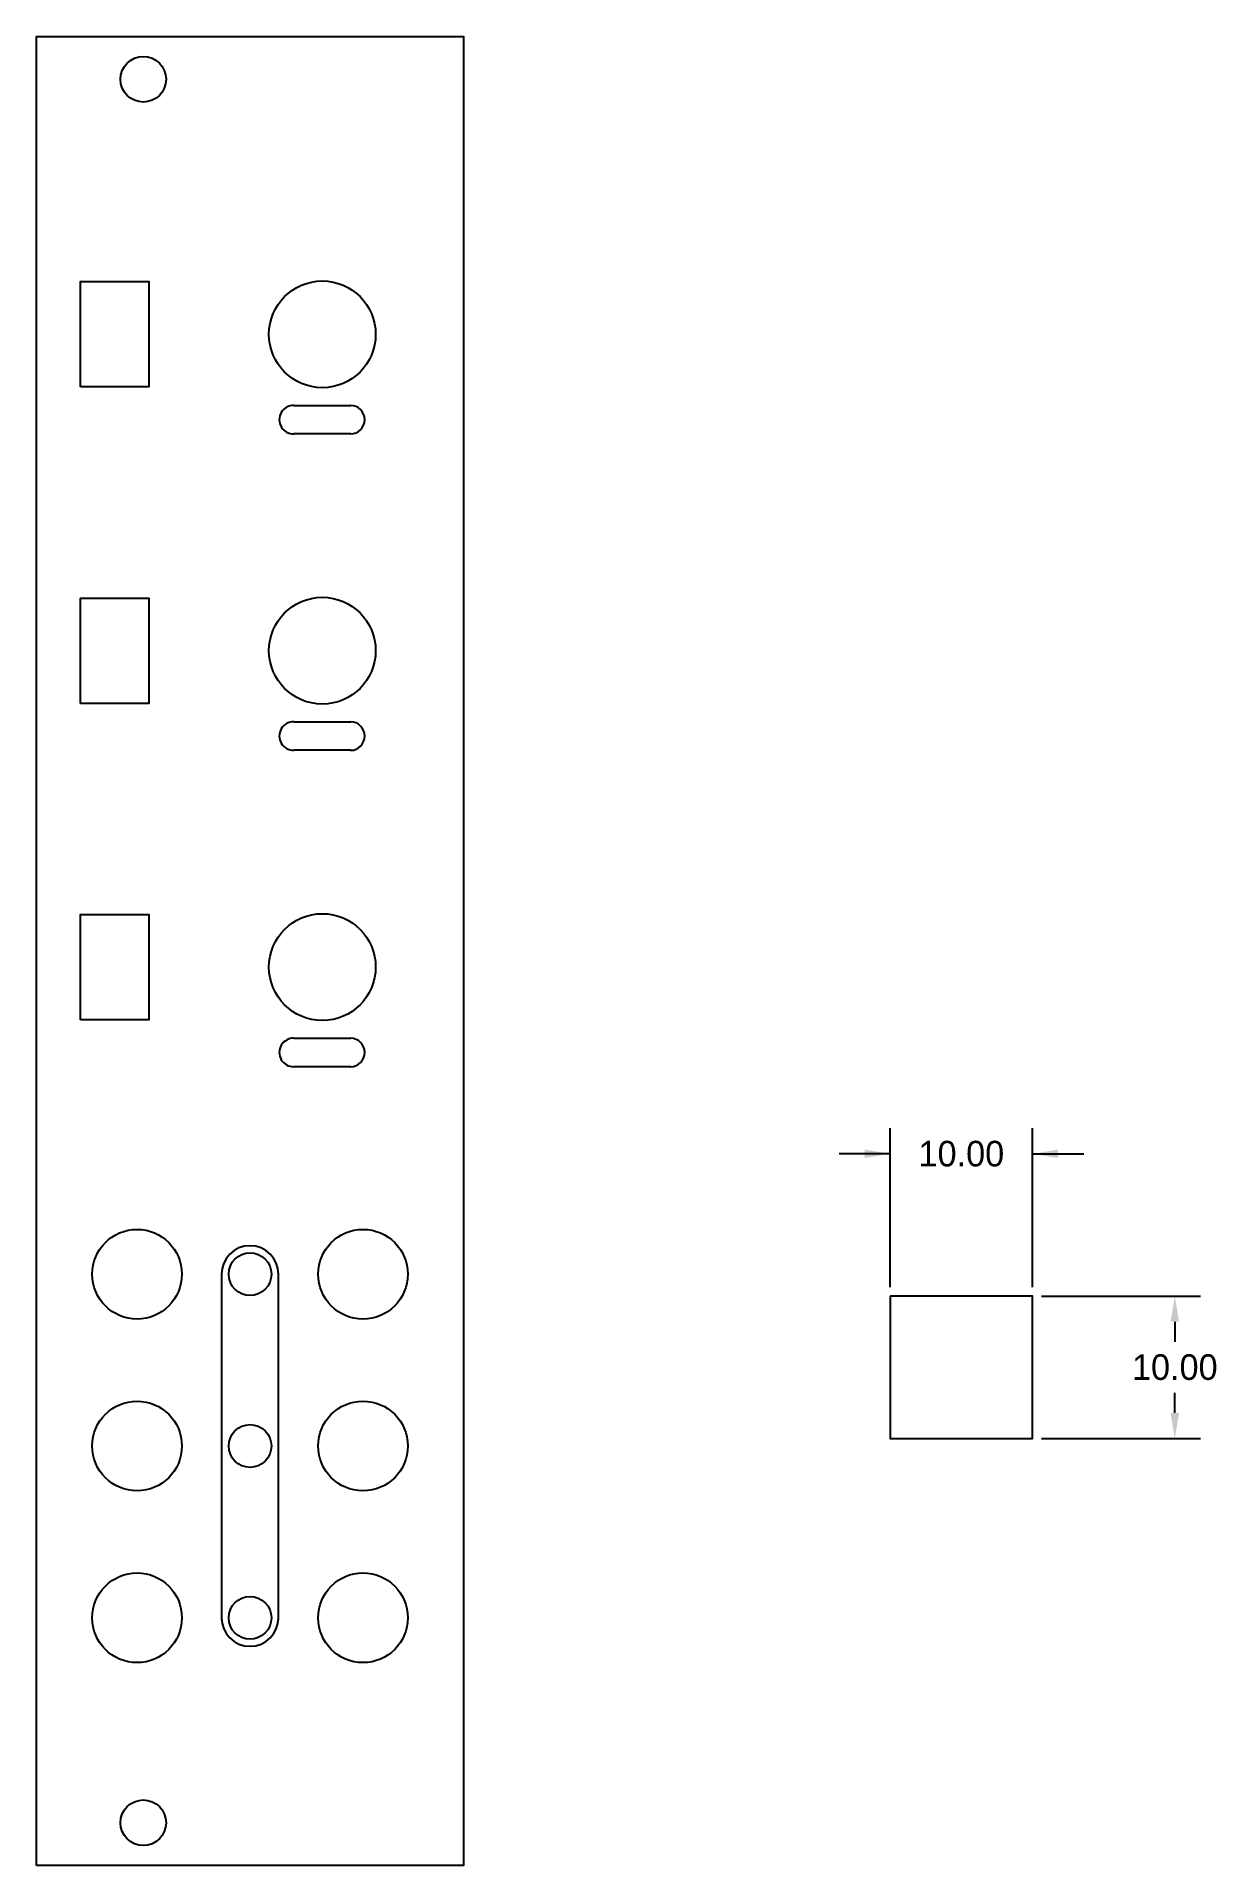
# Model space of a CAD drawing. Header units: millimetres. Extents: x 0 to 83, y 0 to 128.
import ezdxf

# ---------------------------------------------------------------- set-up
doc = ezdxf.new("R2010")
doc.units = ezdxf.units.MM
doc.header["$MEASUREMENT"] = 0
doc.layers.add('Panel', color=7, linetype='Continuous')
doc.layers.add('ScaleHelp', color=3, linetype='Continuous')
doc.layers.add('UsinageArriere', color=2, linetype='Continuous', plot=False)
doc.dimstyles.get("Standard").update_dxf_attribs({"dimscale": 10, "dimtxt": 0.18, "dimasz": 0.18, "dimexe": 0.18, "dimexo": 0.0625, "dimgap": 0.09, "dimtad": 0, "dimtih": 1, "dimtoh": 1, "dimzin": 0, "dimdsep": 46, "dimtxsty": 'Standard', "dimcen": -0.09, "dimadec": 0, "dimazin": 0, "dimtfac": 1, "dimtdec": 4, "dimtofl": 0, "dimtmove": 0, "dimatfit": 3, "dimfxl": 1, "dimtolj": 1, "dimtzin": 0, "dimarcsym": 0})

# ---------------------------------------------------------------- blocks, each defined once
blk = doc.blocks.new('*D116')
at = {"layer": 'ScaleHelp', "color": 0, "lineweight": -2}
for p, q in [((60, 40.625), (60, 51.8)), ((70, 40.625), (70, 51.8)), ((60, 50), (56.4, 50)), ((70, 50), (73.6, 50))]:
    blk.add_line(p, q, dxfattribs=at)
at = {"layer": 'ScaleHelp', "color": 0}
for points in [[(58.2, 49.7), (58.2, 50.3), (60, 50)], [(71.8, 50.3), (71.8, 49.7), (70, 50)]]:
    blk.add_solid(points, dxfattribs=at)
at = {"layer": 'ScaleHelp', "color": 0, "insert": (65, 50), "char_height": 1.8, "attachment_point": 5}
blk.add_mtext('\\A1;10.00', dxfattribs=at)
blk = doc.blocks.new('*D117')
at = {"layer": 'ScaleHelp', "color": 0, "lineweight": -2}
for p, q in [((70.625, 40), (81.8, 40)), ((80, 38.2), (80, 36.8)), ((80, 31.8), (80, 33.2)), ((70.625, 30), (81.8, 30))]:
    blk.add_line(p, q, dxfattribs=at)
at = {"layer": 'ScaleHelp', "color": 0}
for points in [[(80.3, 38.2), (79.7, 38.2), (80, 40)], [(79.7, 31.8), (80.3, 31.8), (80, 30)]]:
    blk.add_solid(points, dxfattribs=at)
at = {"layer": 'ScaleHelp', "color": 0, "insert": (80, 35), "char_height": 1.8, "attachment_point": 5}
blk.add_mtext('\\A1;10.00', dxfattribs=at)

msp = doc.modelspace()

# ---------------------------------------------------------------- linework, layer by layer
at = {"layer": 'Panel'}
for points in [[(0, 0), (0, 128.5), (30, 128.5), (30, 0)], [(3.082, 103.88), (3.082, 111.28), (7.882, 111.28), (7.882, 103.88)], [(3.082, 81.65), (3.082, 89.05), (7.882, 89.05), (7.882, 81.65)], [(3.082, 59.42), (3.082, 66.82), (7.882, 66.82), (7.882, 59.42)]]:
    msp.add_lwpolyline(points, close=True, dxfattribs=at)
for centre, radius in [((7.5, 125.5), 1.6), ((20.082, 107.58), 3.75), ((20.082, 85.35), 3.75), ((20.082, 63.12), 3.75), ((7.062, 41.54), 3.15), ((22.942, 41.54), 3.15), ((15.002, 41.54), 1.5), ((7.062, 29.47), 3.15), ((22.942, 29.47), 3.15), ((15.002, 29.47), 1.5), ((7.062, 17.4), 3.15), ((22.942, 17.4), 3.15), ((15.002, 17.4), 1.5), ((7.5, 3), 1.6)]:
    msp.add_circle(centre, radius, dxfattribs=at)
at = {"layer": 'ScaleHelp'}
msp.add_lwpolyline([(60, 40), (60, 30), (70, 30), (70, 40)], close=True, dxfattribs=at)
at = {"layer": 'UsinageArriere'}
for points in [[(18.082, 102.582), (22.082, 102.582)], [(22.082, 100.58), (18.082, 100.58)], [(18.082, 80.352), (22.082, 80.352)], [(22.082, 78.35), (18.082, 78.35)], [(18.082, 58.122), (22.082, 58.122)], [(22.082, 56.12), (18.082, 56.12)], [(13.002, 41.54), (13.002, 17.249)], [(17.002, 17.249), (17.002, 41.54)]]:
    msp.add_lwpolyline(points, dxfattribs=at)
for centre, radius, start, end in [((18.061, 101.581), 1.001, 88.798, 271.202), ((22.066, 101.581), 1.001, 270, 90), ((18.061, 79.351), 1.001, 88.798, 271.202), ((22.066, 79.351), 1.001, 270, 90), ((18.061, 57.121), 1.001, 88.798, 271.202), ((22.066, 57.121), 1.001, 270, 90), ((15.002, 41.54), 2, 0, 180), ((15.002, 17.4), 2, 180, 0)]:
    msp.add_arc(centre, radius, start, end, dxfattribs=at)

# ---------------------------------------------------------------- dimensions: what is measured, and where the dimension line sits
at = {"layer": 'ScaleHelp'}
dim = msp.add_linear_dim(base=(70, 50), p1=(60, 40), p2=(70, 40), dimstyle='Standard', dxfattribs=at)
dim.commit()
dim.dimension.update_dxf_attribs({"geometry": '*D116', "text_midpoint": (65, 50)})
dim = msp.add_linear_dim(base=(80, 30), p1=(70, 40), p2=(70, 30), angle=90, dimstyle='Standard', dxfattribs=at)
dim.commit()
dim.dimension.update_dxf_attribs({"geometry": '*D117', "text_midpoint": (80, 35)})

doc.saveas('drawing.dxf')
